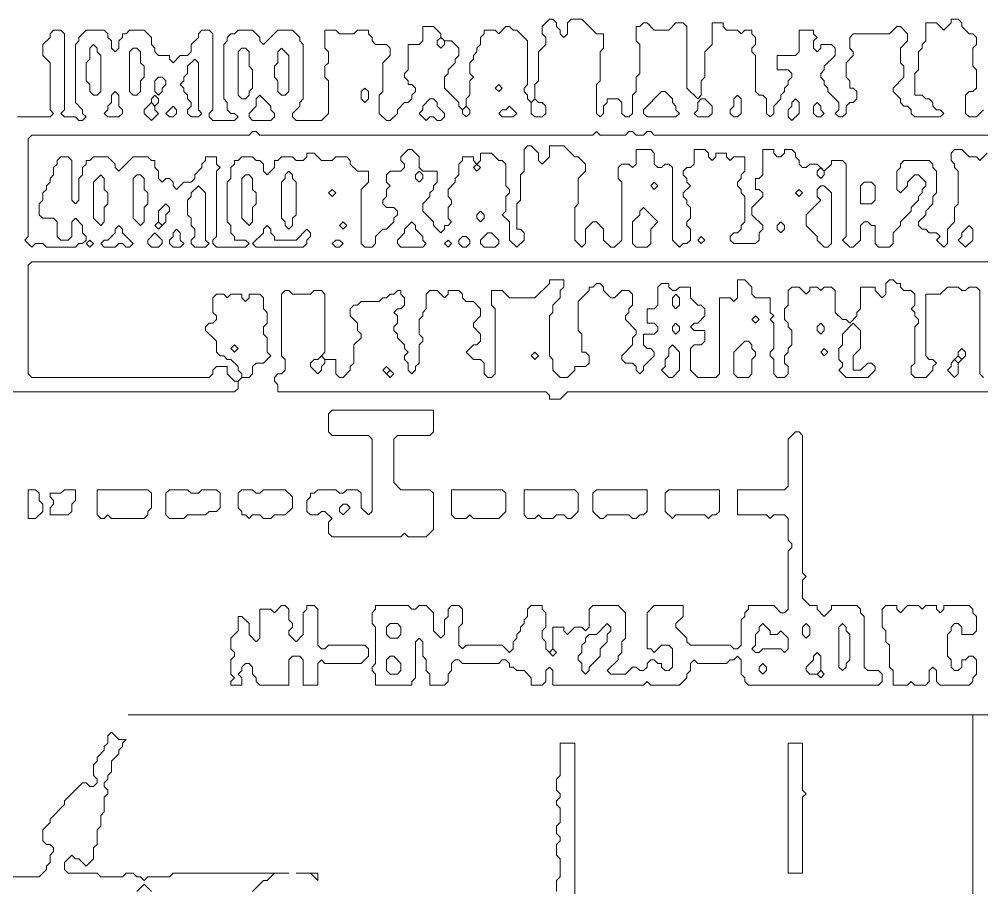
# Model space of a CAD drawing. Header units: millimetres. Extents: x 4 to 412, y 4 to 290.
# Drawn here: x 315.75 to 339.04, y 145.99 to 167 of the extents above; entities that cross this region are included whole.
import ezdxf

# ---------------------------------------------------------------- set-up
doc = ezdxf.new("R2010")
doc.units = ezdxf.units.MM
for name, color, linetype, lineweight in [('TRACE_CURVE', 6, 'CONTINUOUS', 0), ('TRACE_STRAIGHT', 5, 'CONTINUOUS', 0), ('TRACE_TEXT_SYMBOL', 6, 'CONTINUOUS', 0)]:
    doc.layers.add(name, color=color, linetype=linetype, lineweight=lineweight)

msp = doc.modelspace()

# ---------------------------------------------------------------- linework, layer by layer
at = {"layer": 'TRACE_CURVE', "color": 6}
for points in [[(326.389, 164.902), (326.389, 164.99), (326.039, 165.34), (326.039, 165.603), (326.127, 165.691), (326.127, 165.778), (326.302, 165.953), (326.302, 166.041), (326.389, 166.128), (326.389, 166.304), (326.214, 166.479), (326.039, 166.479), (325.952, 166.566), (325.952, 166.654), (325.776, 166.829), (325.514, 166.829), (325.514, 166.479), (325.426, 166.391), (325.163, 166.391), (325.163, 165.778), (325.076, 165.691), (325.076, 165.603), (325.163, 165.515), (325.163, 165.428), (325.251, 165.428), (325.339, 165.34), (325.339, 165.253), (325.251, 165.165), (325.251, 165.078), (325.163, 164.99), (325.076, 164.99), (324.901, 164.815), (324.901, 164.727), (324.726, 164.552), (324.638, 164.552), (324.463, 164.727), (324.463, 165.165), (324.55, 165.253), (324.55, 165.953), (324.726, 166.128), (324.726, 166.304), (324.638, 166.391), (324.375, 166.391), (324.288, 166.479), (324.288, 166.566), (324.2, 166.654), (324.2, 166.742), (323.937, 166.742), (323.85, 166.654), (323.5, 166.654), (323.412, 166.742), (323.149, 166.742), (323.149, 166.304), (323.237, 166.216), (323.237, 165.953), (323.149, 165.866), (323.149, 165.603), (323.237, 165.515), (323.237, 164.727), (323.062, 164.552), (322.449, 164.552), (322.361, 164.64), (322.361, 164.727), (322.536, 164.902)], [(330.33, 164.727), (330.33, 164.99), (330.243, 165.078), (329.98, 165.078), (329.98, 164.99), (329.892, 164.902), (329.892, 164.727), (329.805, 164.64), (329.717, 164.727), (329.717, 165.428), (329.805, 165.515), (329.805, 166.216), (329.892, 166.304), (329.892, 166.654), (329.717, 166.654), (329.367, 167.004), (329.104, 167.004), (329.017, 166.917), (329.017, 166.654), (328.929, 166.566), (328.842, 166.654), (328.842, 166.742), (328.754, 166.829), (328.754, 166.917), (328.666, 167.004), (328.579, 167.004), (328.404, 166.829), (328.404, 166.654), (328.491, 166.566), (328.491, 166.391), (328.316, 166.216), (328.316, 165.515), (328.229, 165.428), (328.229, 165.078), (328.141, 164.99), (328.053, 165.078), (328.053, 165.165), (327.966, 165.253), (327.966, 165.34), (328.053, 165.428), (328.053, 166.479), (327.791, 166.742), (327.703, 166.742), (327.616, 166.829), (327.528, 166.829), (327.353, 166.654), (327.265, 166.742), (327.003, 166.742), (327.003, 166.654), (326.915, 166.566), (326.915, 166.391), (326.827, 166.304), (326.827, 166.216), (326.74, 166.128), (326.74, 166.041), (326.652, 165.953), (326.652, 165.691), (326.74, 165.603), (326.652, 165.515), (326.652, 165.165), (326.565, 165.078), (326.565, 164.902), (326.477, 164.815), (326.389, 164.902)], [(334.972, 166.654), (334.972, 166.742), (334.621, 166.742), (334.621, 166.216), (334.534, 166.128), (334.096, 166.128), (334.096, 165.778), (334.359, 165.778), (334.446, 165.691), (334.446, 165.603), (334.359, 165.515), (334.359, 165.428), (334.271, 165.34), (334.271, 165.253), (334.184, 165.165), (334.184, 165.078), (334.008, 164.902), (334.008, 164.727), (333.921, 164.64), (333.833, 164.727), (333.833, 165.078), (333.746, 165.165), (333.658, 165.165), (333.571, 165.253), (333.571, 166.128), (333.483, 166.216), (333.483, 166.304), (333.571, 166.391), (333.571, 166.566), (333.483, 166.654), (333.483, 166.742), (333.308, 166.742), (333.22, 166.654), (333.133, 166.742), (332.87, 166.742), (332.782, 166.829), (332.782, 166.917), (332.52, 166.917), (332.52, 166.391), (332.345, 166.216), (332.345, 165.603), (332.257, 165.515), (332.257, 165.165), (332.169, 165.078), (331.907, 165.34), (331.907, 166.829), (331.819, 166.917), (331.644, 166.917), (331.469, 166.742), (331.118, 166.742), (330.943, 166.917), (330.856, 166.917), (330.768, 166.829), (330.681, 166.829), (330.681, 166.479), (330.768, 166.391), (330.768, 165.691), (330.681, 165.603), (330.681, 165.253), (330.593, 165.165), (330.593, 164.727), (330.505, 164.64), (330.418, 164.64), (330.33, 164.727)], [(337.774, 165.078), (337.862, 164.99), (337.862, 164.902), (337.949, 164.815), (338.037, 164.815), (338.124, 164.727), (338.037, 164.64), (337.424, 164.64), (337.336, 164.727), (337.336, 164.815), (337.249, 164.902), (337.161, 164.902), (337.074, 164.99), (337.074, 165.078), (336.898, 165.253), (336.898, 165.34), (337.161, 165.603), (337.161, 165.866), (337.074, 165.953), (337.074, 166.304), (337.249, 166.479), (337.249, 166.654), (337.074, 166.829), (336.986, 166.829), (336.811, 166.654), (335.935, 166.654), (335.848, 166.566), (335.848, 166.304), (335.935, 166.216), (335.935, 166.128), (335.76, 165.953), (335.76, 165.603), (335.848, 165.515), (335.848, 165.34), (335.935, 165.34), (336.023, 165.253), (336.023, 165.078), (335.935, 164.99), (335.848, 164.99), (335.76, 164.902), (335.76, 164.727), (335.672, 164.64), (335.585, 164.64), (335.497, 164.727), (335.585, 164.815), (335.585, 164.99), (335.322, 165.253), (335.322, 165.34), (335.234, 165.428), (335.234, 165.515), (335.147, 165.603), (335.147, 165.691), (335.234, 165.778), (335.234, 165.866), (335.497, 166.128), (335.497, 166.304), (335.41, 166.391), (335.147, 166.391), (335.147, 166.304), (335.059, 166.216), (334.972, 166.304), (334.972, 166.479), (335.059, 166.566), (334.972, 166.654)], [(339.088, 164.815), (338.913, 164.64), (338.737, 164.64), (338.65, 164.727), (338.65, 165.165), (338.737, 165.253), (338.825, 165.253), (338.913, 165.34), (338.913, 165.778), (338.825, 165.866), (338.825, 166.304), (338.913, 166.391), (338.913, 166.566), (338.825, 166.654), (338.737, 166.654), (338.562, 166.829), (338.562, 166.917), (338.475, 167.004), (338.3, 167.004), (338.3, 166.917), (338.124, 166.742), (337.949, 166.917), (337.687, 166.917), (337.687, 166.479), (337.599, 166.391), (337.599, 166.304), (337.511, 166.216), (337.511, 165.778), (337.424, 165.691), (337.424, 165.165), (337.599, 165.165), (337.687, 165.078), (337.774, 165.078)], [(317.107, 164.99), (317.282, 164.815), (317.282, 164.727), (317.369, 164.64), (317.282, 164.552), (317.194, 164.552), (317.107, 164.64), (316.844, 164.64), (316.756, 164.727), (316.844, 164.815), (316.844, 166.654), (316.756, 166.742), (316.581, 166.742), (316.494, 166.654), (316.494, 166.566), (316.318, 166.391), (316.318, 166.128), (316.494, 165.953), (316.494, 164.815), (316.581, 164.727), (316.494, 164.64), (315.705, 164.64)], [(322.536, 164.902), (322.536, 164.99), (322.624, 165.078), (322.624, 166.391), (322.536, 166.479), (322.536, 166.566), (322.361, 166.742), (322.011, 166.742), (321.66, 166.391), (321.573, 166.479), (321.573, 166.566), (321.398, 166.742), (321.047, 166.742), (320.96, 166.654), (320.872, 166.654), (320.785, 166.566), (320.785, 166.479), (320.697, 166.391), (320.697, 165.078), (320.785, 164.99), (320.785, 164.815), (320.872, 164.727), (320.96, 164.727), (321.047, 164.64), (320.96, 164.552), (320.434, 164.552), (320.347, 164.64), (320.347, 164.727), (320.434, 164.815), (320.434, 166.654), (320.347, 166.742), (320.172, 166.742), (320.084, 166.654), (320.084, 166.566), (319.909, 166.391), (319.909, 166.216), (319.821, 166.128), (319.646, 166.128), (319.471, 165.953), (319.384, 166.041), (319.384, 166.128), (319.121, 166.128), (319.033, 166.216), (319.033, 166.304), (318.946, 166.391), (318.946, 166.566), (318.771, 166.742), (318.42, 166.742), (318.333, 166.654), (318.245, 166.654), (318.245, 166.566), (318.157, 166.479), (318.157, 166.304), (318.07, 166.216), (317.982, 166.304), (317.982, 166.479), (317.895, 166.566), (317.895, 166.654), (317.807, 166.742), (317.369, 166.742), (317.194, 166.566), (317.194, 166.479), (317.107, 166.391), (317.107, 164.99)], [(321.31, 164.202), (321.398, 164.289), (321.485, 164.289), (321.573, 164.202), (329.63, 164.202), (329.717, 164.289), (329.805, 164.202), (330.418, 164.202), (330.505, 164.289), (330.593, 164.289), (330.681, 164.202), (330.856, 164.202), (330.943, 164.289), (331.031, 164.289), (331.118, 164.202), (339.438, 164.202)], [(316.669, 163.589), (316.669, 163.501), (316.581, 163.414), (316.581, 163.239), (316.494, 163.151), (316.494, 163.063), (316.406, 162.976), (316.406, 162.888), (316.318, 162.801), (316.318, 162.626), (316.231, 162.538), (316.231, 162.275), (316.318, 162.188), (316.581, 162.188), (316.669, 162.1), (316.669, 161.75), (316.756, 161.662), (316.931, 161.662), (317.019, 161.75), (317.019, 162.1), (317.107, 162.188), (317.282, 162.012), (317.282, 161.837), (317.369, 161.75), (317.369, 161.662), (317.282, 161.575), (317.194, 161.575), (317.107, 161.487), (316.406, 161.487), (316.318, 161.575), (316.143, 161.575), (316.056, 161.487), (315.881, 161.662), (315.968, 161.75), (315.968, 164.114), (316.056, 164.202), (321.31, 164.202)], [(325.514, 162.363), (325.514, 162.538), (325.689, 162.713), (325.689, 162.801), (325.776, 162.888), (325.776, 162.976), (325.864, 163.063), (325.864, 163.326), (325.514, 163.326), (325.426, 163.414), (325.426, 163.676), (325.251, 163.852), (325.163, 163.852), (324.988, 163.676), (324.988, 163.589), (325.076, 163.501), (325.076, 163.414), (324.988, 163.326), (324.726, 163.326), (324.638, 163.239), (324.638, 163.063), (324.726, 162.976), (324.638, 162.888), (324.638, 162.713), (324.55, 162.626), (324.55, 162.538), (324.638, 162.45), (324.813, 162.45), (324.901, 162.363), (324.901, 162.275), (324.813, 162.188), (324.813, 162.1), (324.638, 161.925), (324.55, 161.925), (324.375, 161.75), (324.375, 161.575), (324.288, 161.487), (324.113, 161.487), (324.025, 161.575), (324.025, 162.888), (324.2, 163.063), (324.2, 163.326), (323.937, 163.326), (323.762, 163.501), (323.762, 163.589), (323.675, 163.676), (323.412, 163.676), (323.324, 163.589), (323.062, 163.589), (322.887, 163.764), (322.711, 163.764), (322.711, 163.676), (322.624, 163.589), (322.449, 163.589), (322.361, 163.676), (322.098, 163.676), (322.011, 163.589), (321.923, 163.589), (321.923, 163.414), (321.748, 163.239), (321.66, 163.326), (321.66, 163.501), (321.573, 163.589), (321.485, 163.589)], [(329.367, 161.487), (329.192, 161.662), (329.192, 162.45), (329.279, 162.538), (329.279, 163.151), (329.455, 163.326), (329.455, 163.501), (329.279, 163.676), (329.192, 163.676), (328.929, 163.939), (328.579, 163.939), (328.579, 163.676), (328.404, 163.501), (328.316, 163.589), (328.316, 163.764), (328.141, 163.939), (328.053, 163.939), (327.966, 163.852), (327.966, 163.326), (327.878, 163.239), (327.878, 162.626), (327.791, 162.538), (327.791, 161.925), (327.878, 161.925), (327.966, 161.837), (327.966, 161.662), (327.791, 161.487), (327.616, 161.662), (327.616, 162.1), (327.44, 162.275), (327.528, 162.363), (327.528, 162.713), (327.616, 162.801), (327.616, 162.888), (327.528, 162.976), (327.528, 163.501), (327.44, 163.589), (327.353, 163.589), (327.178, 163.764), (326.915, 163.764), (326.915, 163.589), (326.827, 163.501), (326.74, 163.589), (326.74, 163.676), (326.477, 163.676), (326.477, 163.589), (326.389, 163.501), (326.389, 163.239), (326.302, 163.151), (326.302, 163.063), (326.127, 162.888), (326.127, 162.713), (326.214, 162.626), (326.214, 162.538), (326.127, 162.45), (326.127, 162.188), (326.214, 162.1), (326.127, 162.012), (326.039, 162.012), (326.039, 161.925), (325.952, 161.837), (325.776, 162.012), (325.776, 162.1), (325.514, 162.363)], [(333.133, 163.063), (333.22, 163.151), (333.22, 163.239), (333.308, 163.326), (333.308, 163.676), (333.045, 163.676), (332.958, 163.589), (332.87, 163.676), (332.87, 163.764), (332.607, 163.764), (332.607, 163.676), (332.52, 163.589), (332.432, 163.676), (332.432, 163.764), (332.345, 163.852), (332.082, 163.852), (332.082, 163.501), (331.994, 163.414), (331.907, 163.414), (331.819, 163.326), (331.819, 163.239), (331.907, 163.151), (331.907, 163.063), (331.994, 162.976), (331.819, 162.801), (331.819, 162.713), (331.907, 162.626), (331.907, 162.538), (331.994, 162.45), (331.994, 162.188), (331.907, 162.1), (331.907, 162.012), (331.994, 161.925), (331.994, 161.662), (331.907, 161.575), (331.819, 161.575), (331.732, 161.487), (331.556, 161.662), (331.556, 163.414), (331.469, 163.501), (331.381, 163.501), (331.294, 163.414), (331.206, 163.414), (331.118, 163.501), (331.118, 163.764), (331.031, 163.852), (330.681, 163.852), (330.681, 163.501), (330.593, 163.414), (330.505, 163.501), (330.33, 163.501), (330.243, 163.414), (330.243, 163.151), (330.33, 163.063), (330.33, 161.662), (330.155, 161.487), (330.068, 161.487), (329.892, 161.662), (329.892, 161.925), (329.717, 162.1), (329.63, 162.1), (329.455, 161.925), (329.455, 161.575), (329.367, 161.487)], [(337.074, 162.012), (336.898, 161.837), (336.898, 161.575), (336.811, 161.487), (336.548, 161.487), (336.461, 161.575), (336.461, 162.012), (336.373, 162.012), (336.285, 162.1), (336.198, 162.1), (336.11, 162.012), (336.11, 161.662), (335.935, 161.487), (335.848, 161.487), (335.672, 161.662), (335.76, 161.75), (335.76, 163.501), (335.672, 163.589), (335.41, 163.589), (335.41, 163.501), (335.234, 163.326), (335.059, 163.501), (334.884, 163.501), (334.797, 163.414), (334.709, 163.414), (334.621, 163.501), (334.621, 163.589), (334.534, 163.676), (334.534, 163.764), (334.446, 163.852), (334.271, 163.852), (334.271, 163.764), (334.184, 163.676), (334.096, 163.676), (334.008, 163.764), (334.008, 163.852), (333.746, 163.852), (333.746, 163.239), (333.658, 163.151), (333.571, 163.151), (333.571, 162.888), (333.658, 162.888), (333.746, 162.801), (333.746, 162.713), (333.483, 162.45), (333.483, 162.275), (333.746, 162.012), (333.746, 161.925), (333.658, 161.837), (333.658, 161.662), (333.571, 161.575), (333.045, 161.575), (332.958, 161.662), (332.958, 161.75), (333.045, 161.837), (333.133, 161.837), (333.22, 161.925), (333.22, 162.012), (333.308, 162.1), (333.308, 162.713), (333.22, 162.801), (333.22, 162.888), (333.133, 162.976), (333.133, 163.063)], [(339.175, 163.764), (339, 163.589), (338.913, 163.676), (338.737, 163.676), (338.562, 163.852), (338.387, 163.852), (338.3, 163.764), (338.3, 163.589), (338.387, 163.501), (338.387, 163.414), (338.475, 163.326), (338.475, 162.538), (338.387, 162.45), (338.387, 162.1), (338.212, 161.925), (338.212, 161.575), (338.124, 161.487), (337.949, 161.662), (338.037, 161.75), (337.949, 161.837), (337.774, 161.837), (337.687, 161.925), (337.599, 161.925), (337.511, 162.012), (337.511, 162.1), (337.687, 162.275), (337.687, 162.363), (337.862, 162.538), (337.862, 162.713), (337.949, 162.801), (337.949, 163.326), (337.862, 163.414), (337.862, 163.501), (337.774, 163.589), (337.161, 163.589), (337.074, 163.501), (337.074, 163.414), (336.986, 163.326), (336.986, 162.888), (337.074, 162.801), (337.249, 162.976), (337.249, 163.063), (337.424, 163.239), (337.511, 163.239), (337.687, 163.063), (337.687, 162.976), (337.599, 162.888), (337.599, 162.801), (337.511, 162.713), (337.511, 162.626), (337.336, 162.45), (337.336, 162.363), (337.074, 162.1), (337.074, 162.012)], [(321.485, 163.589), (321.398, 163.676), (321.135, 163.676), (321.047, 163.589), (320.96, 163.589), (320.96, 163.501), (320.872, 163.414), (320.872, 163.151), (320.785, 163.063), (320.785, 162.1), (320.872, 162.012), (320.872, 161.837), (320.96, 161.75), (320.96, 161.662), (321.223, 161.662), (321.31, 161.575), (321.223, 161.487), (320.522, 161.487), (320.434, 161.575), (320.434, 161.662), (320.522, 161.75), (320.522, 163.326), (320.61, 163.414), (320.522, 163.501), (320.522, 163.676), (320.259, 163.676), (320.259, 163.589), (320.172, 163.501), (320.172, 163.414), (319.997, 163.239), (319.997, 163.151), (319.909, 163.063), (319.734, 163.063), (319.559, 162.888), (319.471, 162.976), (319.471, 163.063), (319.384, 163.151), (319.296, 163.151), (319.208, 163.063), (319.121, 163.151), (319.121, 163.326), (319.033, 163.414), (319.033, 163.589), (318.946, 163.589), (318.858, 163.676), (318.508, 163.676), (318.157, 163.326), (318.07, 163.414), (318.07, 163.501), (317.895, 163.676), (317.544, 163.676), (317.457, 163.589), (317.369, 163.589), (317.369, 163.501), (317.282, 163.414), (317.282, 163.239), (317.194, 163.151), (317.194, 162.626), (317.107, 162.538), (317.019, 162.626), (317.019, 163.589), (316.931, 163.676), (316.756, 163.676), (316.669, 163.589)], [(321.047, 158.247), (320.96, 158.247), (320.785, 158.422), (320.785, 158.597), (320.522, 158.597), (320.434, 158.51), (320.434, 158.422), (320.347, 158.334), (316.056, 158.334), (315.968, 158.422), (315.968, 161.049), (316.056, 161.137), (346.006, 161.137)], [(314.392, 157.984), (320.96, 157.984), (321.047, 158.072), (321.047, 158.247), (321.135, 158.334), (321.31, 158.334), (321.398, 158.422), (321.398, 158.597), (321.485, 158.685), (321.66, 158.685), (321.836, 158.86), (321.748, 158.947), (321.748, 159.298), (321.66, 159.385), (321.66, 159.56), (321.748, 159.648), (321.748, 159.911), (321.66, 159.998), (321.66, 160.261), (321.573, 160.349), (321.31, 160.349), (321.31, 160.261), (321.223, 160.173), (321.135, 160.261), (321.135, 160.349), (320.872, 160.349), (320.785, 160.261), (320.697, 160.349), (320.522, 160.349), (320.434, 160.261), (320.434, 159.911), (320.522, 159.823), (320.522, 159.736), (320.434, 159.648), (320.347, 159.648), (320.259, 159.56), (320.259, 159.473), (320.522, 159.21), (320.522, 158.947), (320.61, 158.86), (320.697, 158.86), (320.785, 158.772), (320.872, 158.772), (321.047, 158.597), (321.047, 158.51), (321.135, 158.422), (321.135, 158.334), (321.047, 158.247)], [(318.333, 149.577), (318.157, 149.577), (317.982, 149.752), (317.895, 149.665), (317.895, 149.489), (317.807, 149.402), (317.807, 149.314), (317.632, 149.139), (317.632, 149.051), (317.544, 148.964), (317.544, 148.701), (317.632, 148.614), (317.632, 148.526), (317.544, 148.438), (317.457, 148.438), (317.369, 148.526), (317.282, 148.526), (316.844, 148.088), (316.844, 148.001), (316.494, 147.65), (316.494, 147.563), (316.318, 147.388), (316.318, 147.125), (316.406, 147.037), (316.494, 147.037), (316.581, 146.95), (316.581, 146.862), (316.494, 146.775), (316.494, 146.599), (316.406, 146.512), (316.406, 146.424), (316.231, 146.249), (315.53, 146.249)], [(321.398, 145.899), (321.66, 146.162), (321.748, 146.162), (321.923, 146.337), (322.273, 146.337), (319.471, 146.337), (319.384, 146.249), (318.858, 146.249), (318.771, 146.162), (318.683, 146.249), (318.595, 146.249), (318.508, 146.337), (318.333, 146.337), (318.245, 146.249), (317.72, 146.249), (317.632, 146.337), (316.931, 146.337), (316.844, 146.424), (316.844, 146.599), (317.019, 146.775), (317.107, 146.687), (317.194, 146.687), (317.369, 146.512), (317.544, 146.687), (317.544, 146.95), (317.632, 147.037), (317.632, 147.388), (317.72, 147.475), (317.72, 147.738), (317.807, 147.825), (317.807, 148.176), (317.895, 148.263), (317.895, 148.351), (317.807, 148.438), (317.807, 148.526), (317.895, 148.614), (317.895, 148.701), (317.982, 148.789), (317.982, 149.051), (318.157, 149.227), (318.157, 149.314), (318.245, 149.402), (318.245, 149.489), (318.333, 149.577)], [(318.595, 145.899), (318.771, 146.074), (318.946, 145.899)]]:
    msp.add_lwpolyline(points, dxfattribs=at)
for points in [[(325.864, 166.479), (325.952, 166.566), (326.039, 166.479), (326.039, 166.391), (325.952, 166.304), (325.864, 166.391)], [(317.457, 166.304), (317.544, 166.391), (317.632, 166.304), (317.632, 166.216), (317.72, 166.128), (317.72, 165.253), (317.632, 165.165), (317.544, 165.165), (317.457, 165.253), (317.457, 165.428), (317.369, 165.515), (317.369, 165.953), (317.457, 166.041)], [(318.42, 166.216), (318.508, 166.304), (318.595, 166.304), (318.683, 166.216), (318.683, 165.953), (318.771, 165.866), (318.771, 165.603), (318.683, 165.515), (318.683, 165.253), (318.595, 165.165), (318.508, 165.165), (318.42, 165.253)], [(321.047, 166.216), (321.135, 166.304), (321.223, 166.304), (321.31, 166.216), (321.31, 165.866), (321.398, 165.778), (321.398, 165.34), (321.31, 165.253), (321.31, 165.165), (321.223, 165.078), (321.135, 165.078), (321.047, 165.165)], [(322.011, 166.216), (322.098, 166.304), (322.273, 166.128), (322.273, 165.253), (322.186, 165.165), (322.098, 165.165), (322.011, 165.253), (322.011, 165.515), (321.923, 165.603), (321.923, 165.866), (322.011, 165.953)], [(319.997, 166.041), (320.084, 165.953), (320.084, 164.815), (320.172, 164.727), (320.084, 164.64), (319.909, 164.64), (319.821, 164.727), (319.821, 164.815), (319.909, 164.902), (319.909, 164.99), (319.821, 165.078), (319.821, 165.165), (319.734, 165.253), (319.734, 165.34), (319.646, 165.428), (319.734, 165.515), (319.734, 165.603), (319.821, 165.691), (319.821, 165.866)], [(319.033, 165.515), (319.121, 165.603), (319.208, 165.603), (319.296, 165.515), (319.296, 165.428), (319.208, 165.34), (319.208, 165.253), (319.121, 165.165), (319.033, 165.253)], [(327.265, 165.34), (327.353, 165.428), (327.44, 165.34), (327.353, 165.253)], [(317.982, 165.165), (318.07, 165.253), (318.157, 165.165), (318.157, 164.902), (318.245, 164.815), (318.245, 164.727), (318.157, 164.64), (317.895, 164.64), (317.807, 164.727), (317.895, 164.815), (317.895, 164.902), (317.982, 164.99)], [(318.946, 165.078), (319.033, 165.165), (319.121, 165.078), (319.121, 164.99), (319.033, 164.902), (318.946, 164.99)], [(321.485, 165.078), (321.573, 165.165), (321.836, 164.902), (321.836, 164.815), (321.923, 164.727), (321.923, 164.64), (321.836, 164.552), (321.398, 164.552), (321.31, 164.64), (321.31, 164.727), (321.485, 164.902)], [(324.025, 165.253), (324.113, 165.34), (324.2, 165.253), (324.2, 165.078), (324.113, 164.99), (324.025, 165.078)], [(331.294, 165.253), (331.381, 165.253), (331.556, 165.078), (331.556, 164.99), (331.644, 164.902), (331.644, 164.815), (331.732, 164.727), (331.644, 164.64), (330.943, 164.64), (330.856, 164.727), (330.856, 164.815)], [(333.045, 165.078), (333.133, 165.165), (333.22, 165.078), (333.22, 164.727), (333.133, 164.64), (333.045, 164.64), (332.958, 164.727), (332.958, 164.815), (333.045, 164.902)], [(318.946, 164.99), (319.033, 164.902), (319.033, 164.815), (319.121, 164.727), (318.946, 164.552), (318.771, 164.727), (318.771, 164.815)], [(325.689, 165.078), (325.776, 165.078), (325.864, 164.99), (325.864, 164.902), (326.039, 164.727), (326.039, 164.64), (325.952, 164.552), (325.864, 164.552), (325.776, 164.64), (325.689, 164.64), (325.601, 164.552), (325.426, 164.727), (325.514, 164.815), (325.514, 164.902)], [(328.141, 164.99), (328.229, 165.078), (328.316, 164.99), (328.404, 164.99), (328.491, 164.902), (328.491, 164.727), (328.404, 164.64), (328.229, 164.64), (328.141, 164.727)], [(332.169, 164.99), (332.257, 165.078), (332.345, 165.078), (332.52, 164.902), (332.52, 164.727), (332.432, 164.64), (332.169, 164.64), (332.082, 164.727), (332.169, 164.815)], [(334.446, 164.99), (334.534, 165.078), (334.621, 164.99), (334.621, 164.727), (334.446, 164.552), (334.359, 164.64), (334.359, 164.815), (334.446, 164.902)], [(334.972, 164.902), (335.059, 164.99), (335.147, 164.902), (335.147, 164.815), (335.234, 164.727), (335.147, 164.64), (335.059, 164.64), (334.972, 164.727)], [(319.471, 164.902), (319.559, 164.815), (319.559, 164.727), (319.471, 164.64), (319.384, 164.64), (319.296, 164.727)], [(326.477, 164.815), (326.565, 164.902), (326.652, 164.815), (326.652, 164.727), (326.565, 164.64), (326.477, 164.727)], [(327.528, 164.815), (327.616, 164.902), (327.791, 164.727), (327.703, 164.64), (327.44, 164.64), (327.353, 164.727), (327.44, 164.815)], [(322.186, 163.239), (322.273, 163.326), (322.361, 163.239), (322.361, 163.151), (322.449, 163.063), (322.449, 162.275), (322.361, 162.188), (322.361, 162.012), (322.273, 161.925), (322.186, 162.012), (322.186, 162.1), (322.098, 162.188), (322.098, 163.063), (322.186, 163.151)], [(325.339, 163.239), (325.426, 163.326), (325.514, 163.239), (325.514, 163.151), (325.426, 163.063), (325.339, 163.151)], [(326.74, 163.414), (326.827, 163.501), (326.915, 163.414), (326.827, 163.326)], [(335.059, 163.326), (335.147, 163.414), (335.234, 163.326), (335.234, 163.239), (335.147, 163.151), (335.059, 163.239)], [(317.72, 163.239), (317.807, 163.151), (317.807, 162.888), (317.895, 162.801), (317.895, 162.538), (317.807, 162.45), (317.807, 162.1), (317.72, 162.012), (317.544, 162.188), (317.544, 163.063)], [(318.508, 163.151), (318.595, 163.239), (318.683, 163.239), (318.771, 163.151), (318.771, 162.888), (318.858, 162.801), (318.858, 162.538), (318.771, 162.45), (318.771, 162.1), (318.683, 162.012), (318.508, 162.188)], [(321.135, 163.151), (321.223, 163.239), (321.31, 163.239), (321.398, 163.151), (321.398, 162.888), (321.485, 162.801), (321.485, 162.538), (321.398, 162.45), (321.398, 162.1), (321.31, 162.012), (321.135, 162.188)], [(320.084, 162.976), (320.259, 162.801), (320.259, 161.662), (320.347, 161.575), (320.259, 161.487), (319.997, 161.487), (319.909, 161.575), (319.909, 161.662), (319.997, 161.75), (319.997, 161.925), (319.909, 162.012), (319.909, 162.188), (319.821, 162.275), (319.821, 162.626), (319.909, 162.713), (319.909, 162.801)], [(323.237, 162.801), (323.324, 162.888), (323.412, 162.801), (323.324, 162.713)], [(331.031, 162.976), (331.118, 163.063), (331.206, 162.976), (331.118, 162.888)], [(334.534, 162.801), (334.621, 162.888), (334.709, 162.801), (334.621, 162.713)], [(335.059, 162.888), (335.147, 162.976), (335.234, 162.976), (335.41, 162.801), (335.41, 161.575), (335.322, 161.487), (335.234, 161.487), (335.059, 161.662), (335.059, 161.75), (334.797, 162.012), (334.797, 162.275), (335.147, 162.626), (335.059, 162.713)], [(319.296, 162.538), (319.384, 162.45), (319.384, 162.363), (319.296, 162.275), (319.296, 162.1), (319.208, 162.012), (319.121, 162.1), (319.121, 162.363)], [(330.768, 162.363), (330.856, 162.45), (331.206, 162.1), (331.031, 161.925), (331.031, 161.575), (330.943, 161.487), (330.681, 161.487), (330.593, 161.575), (330.593, 162.1), (330.768, 162.275)], [(326.827, 162.275), (326.915, 162.363), (327.003, 162.275), (327.003, 162.188), (326.915, 162.1), (326.827, 162.188)], [(318.07, 161.925), (318.157, 162.012), (318.245, 161.925), (318.245, 161.837), (318.508, 161.575), (318.42, 161.487), (318.333, 161.487), (318.245, 161.575), (318.157, 161.575), (318.07, 161.487), (317.807, 161.487), (317.72, 161.575), (317.807, 161.662), (317.895, 161.662), (318.07, 161.837)], [(319.033, 162.012), (319.121, 162.1), (319.208, 162.012), (319.121, 161.925)], [(319.471, 161.837), (319.559, 161.925), (319.646, 161.837), (319.646, 161.662), (319.734, 161.575), (319.646, 161.487), (319.471, 161.487), (319.384, 161.575), (319.384, 161.662), (319.471, 161.75)], [(321.66, 161.925), (321.748, 162.012), (321.836, 161.925), (321.836, 161.837), (321.923, 161.75), (321.923, 161.662), (322.449, 161.662), (322.711, 161.925), (322.799, 161.837), (322.799, 161.75), (322.711, 161.662), (322.711, 161.575), (322.624, 161.487), (321.485, 161.487), (321.398, 161.575), (321.66, 161.837)], [(323.5, 162.012), (323.587, 162.1), (323.675, 162.012), (323.587, 161.925)], [(325.251, 162.1), (325.339, 162.012), (325.339, 161.925), (325.514, 161.75), (325.514, 161.662), (325.601, 161.575), (325.514, 161.487), (324.988, 161.487), (324.901, 161.575), (324.901, 161.662), (325.076, 161.837), (325.076, 161.925)], [(334.096, 162.012), (334.184, 162.1), (334.271, 162.012), (334.271, 161.925), (334.184, 161.837), (334.096, 161.925)], [(338.737, 162.012), (338.825, 161.925), (338.825, 161.662), (338.65, 161.487), (338.475, 161.662), (338.562, 161.75), (338.562, 161.837)], [(319.033, 161.837), (319.208, 161.662), (319.208, 161.575), (319.121, 161.487), (318.946, 161.487), (318.858, 161.575), (318.858, 161.662)], [(326.389, 161.662), (326.477, 161.75), (326.565, 161.75), (326.652, 161.662), (326.652, 161.575), (326.565, 161.487), (326.477, 161.487), (326.389, 161.575)], [(327.09, 161.837), (327.178, 161.837), (327.353, 161.662), (327.353, 161.575), (327.265, 161.487), (327.003, 161.487), (326.915, 161.575), (326.915, 161.662)], [(332.169, 161.662), (332.257, 161.75), (332.345, 161.662), (332.257, 161.575)], [(317.369, 161.575), (317.457, 161.662), (317.544, 161.575), (317.457, 161.487)], [(323.324, 161.575), (323.412, 161.662), (323.5, 161.662), (323.587, 161.575), (323.5, 161.487), (323.412, 161.487)], [(326.039, 161.575), (326.127, 161.662), (326.214, 161.575), (326.127, 161.487)], [(320.872, 159.035), (320.96, 159.123), (321.047, 159.035), (320.96, 158.947)]]:
    msp.add_lwpolyline(points, close=True, dxfattribs=at)
at = {"layer": 'TRACE_STRAIGHT', "color": 5}
for p, q in [((318.382, 150.175), (341.978, 150.175)), ((338.826, 150.175), (338.826, 135.039))]:
    msp.add_line(p, q, dxfattribs=at)
at = {"layer": 'TRACE_TEXT_SYMBOL', "color": 6}
for points in [[(336.198, 163.063), (336.11, 162.976), (336.11, 162.538), (336.373, 162.538), (336.461, 162.626), (336.461, 162.976), (336.373, 163.063)], [(331.556, 160.261), (331.644, 160.349), (331.732, 160.261), (331.732, 160.086), (331.644, 159.998), (331.556, 160.086)], [(333.483, 159.736), (333.571, 159.823), (333.658, 159.736), (333.571, 159.648)], [(331.556, 159.56), (331.644, 159.648), (331.732, 159.56), (331.732, 159.473), (331.644, 159.385), (331.556, 159.473)], [(335.059, 159.56), (335.147, 159.648), (335.234, 159.56), (335.234, 159.473), (335.147, 159.385), (335.059, 159.473)], [(335.935, 159.648), (336.11, 159.473), (336.11, 159.035), (335.935, 158.86), (335.935, 158.51), (336.11, 158.51), (336.285, 158.685), (336.373, 158.685), (336.461, 158.597), (336.461, 158.51), (336.285, 158.334), (335.76, 158.334), (335.585, 158.51), (335.672, 158.597), (335.672, 158.685), (335.585, 158.772), (335.585, 159.035), (335.672, 159.123), (335.672, 159.385)], [(331.469, 159.035), (331.556, 159.123), (331.732, 158.947), (331.732, 158.51), (331.556, 158.334), (331.469, 158.334), (331.294, 158.51), (331.381, 158.597), (331.381, 158.772), (331.469, 158.86)], [(333.308, 159.21), (333.395, 159.21), (333.483, 159.123), (333.483, 159.035), (333.571, 158.947), (333.571, 158.86), (333.483, 158.772), (333.483, 158.422), (333.395, 158.334), (333.133, 158.334), (333.045, 158.422), (333.045, 158.947)], [(328.141, 158.86), (328.229, 158.947), (328.316, 158.86), (328.229, 158.772)], [(335.147, 158.947), (335.234, 159.035), (335.322, 158.947), (335.234, 158.86)], [(338.475, 158.947), (338.562, 159.035), (338.65, 158.947), (338.65, 158.86), (338.562, 158.772), (338.475, 158.86)], [(322.974, 158.772), (323.062, 158.86), (323.149, 158.772), (323.149, 158.685), (323.062, 158.597), (323.062, 158.51), (322.974, 158.422), (322.799, 158.597), (322.799, 158.685), (322.887, 158.772)], [(338.3, 158.685), (338.387, 158.772), (338.475, 158.685), (338.475, 158.422), (338.387, 158.334), (338.212, 158.51), (338.3, 158.597)], [(338.387, 158.772), (338.475, 158.86), (338.562, 158.772), (338.475, 158.685)], [(324.55, 158.51), (324.638, 158.597), (324.726, 158.51), (324.638, 158.422)], [(324.638, 158.422), (324.726, 158.51), (324.813, 158.422), (324.726, 158.334)], [(323.324, 157.546), (323.237, 157.459), (323.237, 157.021), (323.324, 156.933), (324.2, 156.933), (324.288, 156.846), (324.288, 155.094), (324.2, 155.007), (324.025, 155.182), (324.025, 155.532), (323.937, 155.62), (323.675, 155.62), (323.587, 155.532), (323.5, 155.532), (323.412, 155.62), (322.974, 155.62), (322.887, 155.532), (322.799, 155.532), (322.799, 155.444), (322.711, 155.357), (322.711, 155.094), (322.799, 155.007), (322.974, 155.007), (323.062, 155.094), (323.149, 155.094), (323.324, 154.919), (323.237, 154.831), (323.237, 154.569), (323.324, 154.481), (324.988, 154.481), (325.076, 154.569), (325.163, 154.481), (325.601, 154.481), (325.776, 154.656), (325.776, 155.532), (325.689, 155.62), (324.988, 155.62), (324.813, 155.795), (324.813, 156.846), (324.901, 156.933), (325.689, 156.933), (325.776, 157.021), (325.776, 157.546)], [(315.968, 155.62), (315.968, 154.919), (316.143, 154.919), (316.318, 155.094), (316.318, 155.269), (316.231, 155.357), (316.231, 155.532), (316.143, 155.62)], [(316.844, 155.62), (316.756, 155.532), (316.494, 155.532), (316.494, 155.444), (316.581, 155.357), (316.581, 155.269), (316.494, 155.182), (316.494, 155.007), (316.931, 155.007), (317.019, 155.094), (317.019, 155.269), (317.107, 155.357), (317.107, 155.62)], [(317.632, 155.62), (317.632, 155.007), (317.72, 154.919), (317.807, 154.919), (317.895, 155.007), (317.982, 154.919), (318.771, 154.919), (318.858, 155.007), (318.858, 155.094), (318.946, 155.182), (318.946, 155.532), (318.858, 155.62)], [(319.384, 155.62), (319.296, 155.532), (319.296, 155.007), (319.384, 154.919), (319.734, 154.919), (319.821, 155.007), (320.259, 155.007), (320.347, 155.094), (320.522, 155.094), (320.61, 155.182), (320.61, 155.532), (320.522, 155.62), (320.172, 155.62), (320.084, 155.532), (319.909, 155.532), (319.821, 155.62)], [(321.135, 155.62), (321.047, 155.532), (321.047, 155.182), (321.135, 155.094), (321.135, 155.007), (321.223, 155.007), (321.31, 154.919), (321.398, 155.007), (321.573, 155.007), (321.66, 154.919), (321.836, 154.919), (321.923, 155.007), (322.186, 155.007), (322.361, 155.182), (322.361, 155.444), (322.186, 155.62), (321.66, 155.62), (321.573, 155.532), (321.485, 155.532), (321.398, 155.62)], [(326.214, 155.62), (326.214, 155.007), (326.302, 154.919), (326.565, 154.919), (326.652, 155.007), (326.74, 154.919), (327.353, 154.919), (327.528, 155.094), (327.528, 155.532), (327.44, 155.62)], [(327.966, 155.62), (327.966, 155.007), (328.053, 154.919), (328.229, 154.919), (328.316, 155.007), (328.404, 154.919), (328.666, 154.919), (328.754, 155.007), (328.929, 155.007), (329.017, 154.919), (329.104, 154.919), (329.279, 155.094), (329.279, 155.532), (329.192, 155.62)], [(329.717, 155.62), (329.63, 155.532), (329.63, 155.094), (329.805, 154.919), (329.892, 154.919), (329.98, 155.007), (330.505, 155.007), (330.593, 154.919), (330.681, 154.919), (330.768, 155.007), (330.856, 155.007), (330.943, 155.094), (330.943, 155.62)], [(331.469, 155.62), (331.381, 155.532), (331.381, 155.094), (331.556, 154.919), (331.644, 155.007), (332.345, 155.007), (332.432, 154.919), (332.52, 155.007), (332.607, 155.007), (332.695, 155.094), (332.695, 155.62)], [(323.5, 155.182), (323.587, 155.269), (323.675, 155.269), (323.762, 155.182), (323.587, 155.007), (323.5, 155.094)], [(322.098, 152.817), (321.923, 152.642), (321.836, 152.73), (321.573, 152.73), (321.573, 152.029), (321.485, 151.941), (321.31, 152.117), (321.31, 152.379), (321.135, 152.554), (321.047, 152.554), (321.047, 152.204), (320.872, 152.029), (320.872, 151.766), (320.96, 151.679), (320.96, 151.591), (320.872, 151.504), (320.872, 151.153), (320.96, 151.066), (320.872, 150.978), (320.872, 150.891), (321.135, 150.891), (321.135, 151.066), (321.047, 151.153), (321.135, 151.241), (321.135, 151.328), (321.223, 151.416), (321.31, 151.416), (321.398, 151.328), (321.398, 151.153), (321.485, 151.066), (321.485, 150.978), (321.573, 150.891), (322.273, 150.891), (322.273, 151.504), (322.361, 151.591), (322.536, 151.591), (322.624, 151.504), (322.624, 150.891), (322.974, 150.891), (322.974, 151.416), (323.062, 151.504), (323.149, 151.416), (324.025, 151.416), (324.2, 151.591), (324.2, 151.766), (324.113, 151.854), (323.237, 151.854), (323.149, 151.766), (323.062, 151.766), (322.974, 151.854), (322.974, 152.73), (322.887, 152.817), (322.711, 152.817), (322.711, 152.73), (322.624, 152.642), (322.624, 152.117), (322.449, 151.941), (322.273, 152.117), (322.273, 152.204), (322.361, 152.292), (322.361, 152.379), (322.273, 152.467), (322.273, 152.73), (322.186, 152.817)], [(336.723, 152.817), (336.636, 152.73), (336.636, 152.292), (336.723, 152.204), (336.723, 151.941), (336.811, 151.854), (336.811, 151.328), (336.898, 151.241), (336.898, 150.891), (337.249, 150.891), (337.336, 150.978), (337.424, 150.891), (337.687, 150.891), (337.774, 150.978), (337.774, 151.241), (337.862, 151.328), (337.949, 151.241), (337.949, 150.978), (338.037, 150.891), (338.737, 150.891), (338.825, 150.978), (338.825, 151.066), (338.913, 151.153), (338.913, 151.504), (338.825, 151.591), (338.737, 151.591), (338.65, 151.504), (338.562, 151.504), (338.562, 151.328), (338.475, 151.241), (338.387, 151.241), (338.3, 151.328), (338.3, 151.504), (338.212, 151.591), (338.212, 152.117), (338.3, 152.204), (338.3, 152.292), (338.387, 152.379), (338.475, 152.379), (338.562, 152.292), (338.562, 152.117), (338.825, 152.117), (338.913, 152.204), (338.913, 152.554), (338.825, 152.642), (338.825, 152.73), (338.737, 152.817), (338.124, 152.817), (338.124, 152.73), (338.037, 152.642), (337.949, 152.73), (337.949, 152.817), (337.687, 152.817), (337.599, 152.73), (337.511, 152.817), (337.249, 152.817), (337.074, 152.642), (336.986, 152.73), (336.986, 152.817)], [(324.638, 152.292), (324.726, 152.379), (324.901, 152.379), (324.988, 152.292), (324.988, 152.117), (324.901, 152.029), (324.726, 152.029), (324.638, 152.117)], [(329.98, 152.379), (330.068, 152.292), (330.068, 152.204), (329.98, 152.117), (329.98, 151.941), (329.805, 151.766), (329.805, 151.591), (329.542, 151.328), (329.542, 151.241), (329.455, 151.153), (329.367, 151.241), (329.367, 151.416), (329.279, 151.504), (329.279, 151.591), (329.367, 151.679), (329.367, 151.854), (329.455, 151.941), (329.455, 152.029), (329.542, 152.117), (329.717, 152.117)], [(333.658, 152.292), (333.746, 152.379), (333.921, 152.204), (333.921, 152.117), (334.096, 152.117), (334.184, 152.204), (334.359, 152.029), (334.359, 151.766), (334.271, 151.679), (334.184, 151.766), (333.746, 151.766), (333.658, 151.679), (333.571, 151.679), (333.483, 151.766), (333.571, 151.854), (333.571, 152.117), (333.658, 152.204)], [(334.709, 152.292), (334.797, 152.379), (334.884, 152.292), (334.884, 152.117), (334.797, 152.029), (334.709, 152.117)], [(335.585, 152.292), (335.672, 152.379), (335.76, 152.292), (335.76, 152.204), (335.848, 152.117), (335.848, 151.504), (335.76, 151.416), (335.76, 151.328), (335.672, 151.241), (335.585, 151.328)], [(328.579, 151.679), (328.666, 151.766), (328.754, 151.679), (328.666, 151.591)], [(334.972, 151.591), (335.059, 151.679), (335.147, 151.591), (335.147, 151.241), (335.059, 151.153), (334.884, 151.153), (334.797, 151.241), (334.797, 151.328), (334.972, 151.504)], [(324.638, 151.504), (324.726, 151.591), (324.813, 151.591), (324.988, 151.416), (324.988, 151.241), (324.901, 151.153), (324.726, 151.153), (324.638, 151.241)], [(333.658, 151.328), (333.746, 151.416), (333.833, 151.328), (333.833, 151.241), (333.746, 151.153), (333.658, 151.241)], [(335.059, 151.153), (335.147, 151.241), (335.234, 151.153), (335.147, 151.066)], [(334.359, 149.489), (334.359, 146.337), (334.709, 146.337), (334.709, 148.176), (334.797, 148.263), (334.709, 148.351), (334.709, 149.489)], [(322.449, 146.337), (322.799, 146.337), (322.974, 146.162), (322.974, 146.337)]]:
    msp.add_lwpolyline(points, close=True, dxfattribs=at)
for points in [[(330.856, 159.385), (330.856, 159.123), (330.943, 159.035), (331.031, 159.035), (331.118, 158.947), (331.118, 158.86), (330.856, 158.597), (330.856, 158.51), (330.768, 158.422), (330.681, 158.51), (330.681, 158.597), (330.593, 158.685), (330.418, 158.685), (330.33, 158.772), (330.33, 158.86), (330.593, 159.123), (330.593, 159.298), (330.681, 159.385), (330.681, 159.473), (330.418, 159.736), (330.418, 159.823), (330.505, 159.911), (330.505, 159.998), (330.593, 160.086), (330.593, 160.349), (330.505, 160.436), (330.33, 160.436), (330.155, 160.261), (330.068, 160.261), (329.892, 160.436), (329.892, 160.524), (329.805, 160.611), (329.717, 160.611), (329.63, 160.524), (329.542, 160.524), (329.542, 160.436), (329.279, 160.173), (329.279, 159.473), (329.367, 159.385), (329.367, 158.947), (329.455, 158.947), (329.542, 158.86), (329.542, 158.685), (329.455, 158.597), (329.192, 158.597), (329.192, 158.51), (329.017, 158.334), (328.842, 158.334), (328.666, 158.51), (328.666, 158.772), (328.579, 158.86), (328.579, 159.823), (328.666, 159.911), (328.666, 160.086), (328.842, 160.261), (328.842, 160.436), (328.929, 160.524), (328.929, 160.699), (328.579, 160.699), (328.579, 160.611), (328.229, 160.261), (327.616, 160.261), (327.44, 160.436), (327.178, 160.436)], [(334.446, 159.473), (334.446, 159.123), (334.359, 159.035), (334.359, 158.947), (334.271, 158.86), (334.271, 158.685), (334.359, 158.597), (334.359, 158.422), (334.271, 158.334), (334.096, 158.334), (334.008, 158.422), (334.008, 158.772), (333.921, 158.86), (333.921, 158.947), (334.008, 159.035), (334.008, 159.648), (333.921, 159.736), (334.008, 159.823), (333.921, 159.911), (333.921, 160.261), (333.571, 160.261), (333.483, 160.349), (333.483, 160.524), (333.308, 160.699), (333.133, 160.699), (333.133, 160.261), (333.045, 160.173), (332.958, 160.261), (332.695, 160.261), (332.695, 158.422), (332.607, 158.334), (332.169, 158.334), (331.994, 158.51), (331.994, 159.035), (332.082, 159.123), (332.257, 159.123), (332.345, 159.21), (332.345, 159.473), (332.082, 159.473), (331.994, 159.56), (332.082, 159.648), (332.169, 159.648), (332.345, 159.823), (332.345, 159.998), (332.257, 160.086), (332.169, 160.086), (331.994, 160.261), (331.994, 160.524), (331.732, 160.524), (331.644, 160.436), (331.556, 160.436), (331.469, 160.524), (331.469, 160.611), (331.294, 160.611), (331.206, 160.524), (331.206, 160.086), (331.118, 159.998), (330.943, 159.998), (330.943, 159.648), (331.118, 159.648), (331.206, 159.56), (331.206, 159.473), (331.118, 159.385), (330.856, 159.385)], [(338.913, 160.524), (338.737, 160.524), (338.65, 160.436), (338.562, 160.436), (338.475, 160.524), (338.212, 160.524), (338.037, 160.349), (337.687, 160.349), (337.687, 158.86), (337.774, 158.772), (337.862, 158.772), (337.949, 158.685), (337.862, 158.597), (337.862, 158.51), (337.687, 158.334), (337.424, 158.334), (337.336, 158.422), (337.336, 158.597), (337.424, 158.685), (337.424, 159.56), (337.511, 159.648), (337.511, 159.736), (337.424, 159.823), (337.424, 159.911), (337.336, 159.998), (337.424, 160.086), (337.424, 160.349), (337.336, 160.436), (337.161, 160.436), (337.074, 160.524), (337.074, 160.611), (336.986, 160.611), (336.898, 160.699), (336.811, 160.699), (336.723, 160.611), (336.723, 160.349), (336.636, 160.261), (336.461, 160.436), (336.461, 160.524), (336.11, 160.524), (336.11, 159.998), (336.023, 159.911), (336.023, 159.823), (335.848, 159.648), (335.76, 159.736), (335.672, 159.736), (335.497, 159.911), (335.497, 160.436), (335.41, 160.524), (335.234, 160.524), (335.147, 160.436), (335.059, 160.524), (334.884, 160.524), (334.884, 160.436), (334.797, 160.349), (334.621, 160.524), (334.446, 160.524), (334.359, 160.436), (334.359, 160.086), (334.271, 159.998), (334.271, 159.736), (334.359, 159.648), (334.359, 159.56), (334.446, 159.473)], [(339.088, 158.334), (339, 158.422), (339, 160.436), (338.913, 160.524)], [(324.813, 160.349), (324.726, 160.349), (324.638, 160.261), (324.55, 160.261), (324.463, 160.173), (324.025, 160.173), (323.937, 160.086), (323.85, 160.086), (323.762, 159.998), (323.762, 159.823), (323.937, 159.648), (323.937, 159.473), (324.025, 159.385), (324.025, 159.298), (323.85, 159.123), (323.85, 158.685), (323.762, 158.597), (323.762, 158.51), (323.587, 158.334), (323.5, 158.334), (323.412, 158.422), (323.412, 158.772), (323.149, 158.772), (323.062, 158.86), (323.149, 158.947), (323.149, 160.349), (323.062, 160.436), (322.887, 160.436), (322.799, 160.349), (322.361, 160.349), (322.273, 160.436), (322.186, 160.436), (322.098, 160.349), (322.098, 158.86), (322.186, 158.772), (322.186, 158.51), (322.098, 158.422), (322.011, 158.422), (321.923, 158.334), (321.923, 158.247), (322.011, 158.159), (322.011, 157.984), (328.491, 157.984), (328.579, 157.896), (328.579, 157.809), (328.842, 157.809), (329.017, 157.984), (340.839, 157.984)], [(327.178, 160.436), (327.178, 160.086), (327.265, 159.998), (327.265, 158.422), (327.178, 158.334), (327.09, 158.334), (327.003, 158.422), (327.003, 158.685), (326.915, 158.772), (326.74, 158.772), (326.565, 158.947), (326.74, 159.123), (326.827, 159.123), (326.915, 159.21), (326.915, 159.385), (326.74, 159.56), (326.74, 159.648), (326.915, 159.823), (326.915, 159.998), (326.74, 160.173), (326.565, 160.173), (326.477, 160.261), (326.477, 160.349), (326.389, 160.436), (326.127, 160.436), (326.127, 160.349), (326.039, 160.261), (325.864, 160.436), (325.689, 160.436), (325.601, 160.349), (325.601, 159.998), (325.514, 159.911), (325.514, 159.823), (325.426, 159.736), (325.426, 159.385), (325.514, 159.298), (325.514, 159.21), (325.426, 159.123), (325.426, 158.685), (325.339, 158.597), (325.339, 158.51), (325.251, 158.422), (325.163, 158.51), (325.163, 158.685), (325.076, 158.772), (325.076, 158.86), (325.163, 158.947), (325.076, 159.035), (325.076, 159.123), (324.901, 159.298), (324.901, 159.385), (324.813, 159.473), (324.813, 159.56), (324.901, 159.648), (324.901, 159.823), (324.813, 159.911), (324.901, 159.998), (324.988, 159.998), (325.076, 160.086), (325.076, 160.261), (324.988, 160.349), (324.988, 160.436), (324.901, 160.436), (324.813, 160.349)], [(334.534, 157.021), (334.359, 156.846), (334.359, 155.707), (334.271, 155.62), (333.133, 155.62), (333.133, 155.007), (333.833, 155.007), (333.921, 154.919), (334.008, 155.007), (334.271, 155.007), (334.359, 154.919), (334.359, 154.394), (334.446, 154.306), (334.446, 154.218), (334.359, 154.131), (334.359, 152.73), (334.271, 152.642), (334.184, 152.642), (334.008, 152.817), (333.395, 152.817), (333.395, 152.73), (333.308, 152.642), (333.308, 152.554), (333.22, 152.467), (333.22, 151.854), (333.133, 151.766), (333.045, 151.766), (332.958, 151.854), (331.994, 151.854), (331.907, 151.941), (331.907, 152.029), (331.644, 152.292), (331.644, 152.379), (331.819, 152.554), (331.819, 152.817), (331.118, 152.817), (330.943, 152.642), (330.943, 151.766), (331.031, 151.766), (331.118, 151.679), (331.294, 151.854), (331.469, 151.854), (331.556, 151.766), (331.556, 151.328), (331.469, 151.241), (331.381, 151.241), (331.294, 151.328), (331.294, 151.416), (331.206, 151.416), (331.118, 151.504), (331.031, 151.504), (330.943, 151.416), (330.943, 151.328), (330.856, 151.241), (330.768, 151.241), (330.681, 151.328), (330.593, 151.328), (330.418, 151.153), (330.068, 151.153), (329.98, 151.241), (330.243, 151.504), (330.243, 151.591), (330.33, 151.679), (330.33, 151.941)], [(336.198, 151.328), (336.198, 152.554), (336.11, 152.642), (336.11, 152.73), (336.023, 152.817), (335.41, 152.817), (335.41, 152.73), (335.234, 152.554), (335.059, 152.73), (335.059, 152.817), (334.884, 152.817), (334.709, 152.992), (334.709, 153.43), (334.797, 153.518), (334.709, 153.605), (334.709, 156.933), (334.621, 157.021), (334.534, 157.021)], [(330.33, 151.941), (330.418, 152.029), (330.418, 152.642), (330.243, 152.817), (329.63, 152.817), (329.542, 152.73), (329.542, 152.292), (329.455, 152.204), (329.367, 152.292), (329.192, 152.292), (329.017, 152.117), (328.929, 152.204), (328.929, 152.292), (328.666, 152.292), (328.666, 151.766), (328.579, 151.679), (328.491, 151.766), (328.491, 151.941), (328.404, 152.029), (328.404, 152.204), (328.491, 152.292), (328.491, 152.642), (328.404, 152.73), (328.404, 152.817), (328.141, 152.817), (328.053, 152.73), (328.053, 152.554), (327.966, 152.467), (327.966, 152.379), (327.878, 152.292), (327.878, 152.204), (327.791, 152.117), (327.791, 152.029), (327.703, 151.941), (327.703, 151.766), (327.616, 151.679), (327.44, 151.854), (326.565, 151.854), (326.477, 151.766), (326.389, 151.854), (326.389, 152.292), (326.477, 152.379), (326.477, 152.73), (326.389, 152.817), (326.214, 152.817), (326.127, 152.73), (326.127, 152.554), (326.039, 152.467), (326.039, 152.117), (325.952, 152.029), (325.776, 152.204), (325.776, 152.642), (325.601, 152.817), (325.426, 152.817), (325.339, 152.73), (325.251, 152.73), (325.163, 152.817), (324.375, 152.817), (324.375, 152.73), (324.288, 152.642), (324.288, 152.379), (324.375, 152.292), (324.375, 151.416), (324.288, 151.328)], [(324.288, 151.328), (324.288, 151.241), (324.375, 151.153), (324.375, 150.891), (325.251, 150.891), (325.251, 150.978), (325.339, 151.066), (325.339, 151.941), (325.426, 152.029), (325.514, 151.941), (325.514, 151.591), (325.601, 151.504), (325.601, 151.241), (325.689, 151.153), (325.689, 150.891), (326.039, 150.891), (326.127, 150.978), (326.127, 151.153), (326.214, 151.241), (326.214, 151.416), (326.302, 151.504), (326.389, 151.504), (326.477, 151.416), (327.353, 151.416), (327.44, 151.504), (327.528, 151.504), (327.616, 151.416), (327.616, 151.328), (327.703, 151.328), (327.791, 151.241), (327.966, 151.241), (328.141, 151.066), (328.141, 150.891), (328.404, 150.891), (328.491, 150.978), (328.491, 151.241), (328.579, 151.328), (328.666, 151.241), (328.666, 150.891), (330.856, 150.891), (330.943, 150.978), (331.031, 150.891), (331.732, 150.891), (331.907, 151.066), (331.907, 151.153), (331.994, 151.241), (331.994, 151.416), (332.082, 151.504), (332.169, 151.416), (332.87, 151.416), (332.958, 151.504), (333.045, 151.504), (333.133, 151.591), (333.22, 151.504), (333.22, 151.153), (333.308, 151.066), (333.308, 150.978), (333.395, 150.891), (336.548, 150.891), (336.636, 150.978), (336.636, 151.153), (336.548, 151.241), (336.285, 151.241), (336.198, 151.328)], [(329.192, 145.549), (329.192, 149.489), (328.842, 149.489), (328.842, 148.701), (328.754, 148.614), (328.754, 148.351), (328.842, 148.263), (328.842, 148.176), (328.754, 148.088), (328.754, 148.001), (328.842, 147.913), (328.842, 147.563), (328.754, 147.475), (328.754, 147.3), (328.842, 147.212), (328.842, 147.125), (328.754, 147.037), (328.754, 146.775), (328.842, 146.687), (328.842, 146.249), (328.754, 146.162), (328.754, 145.899)]]:
    msp.add_lwpolyline(points, dxfattribs=at)

doc.saveas('drawing.dxf')
